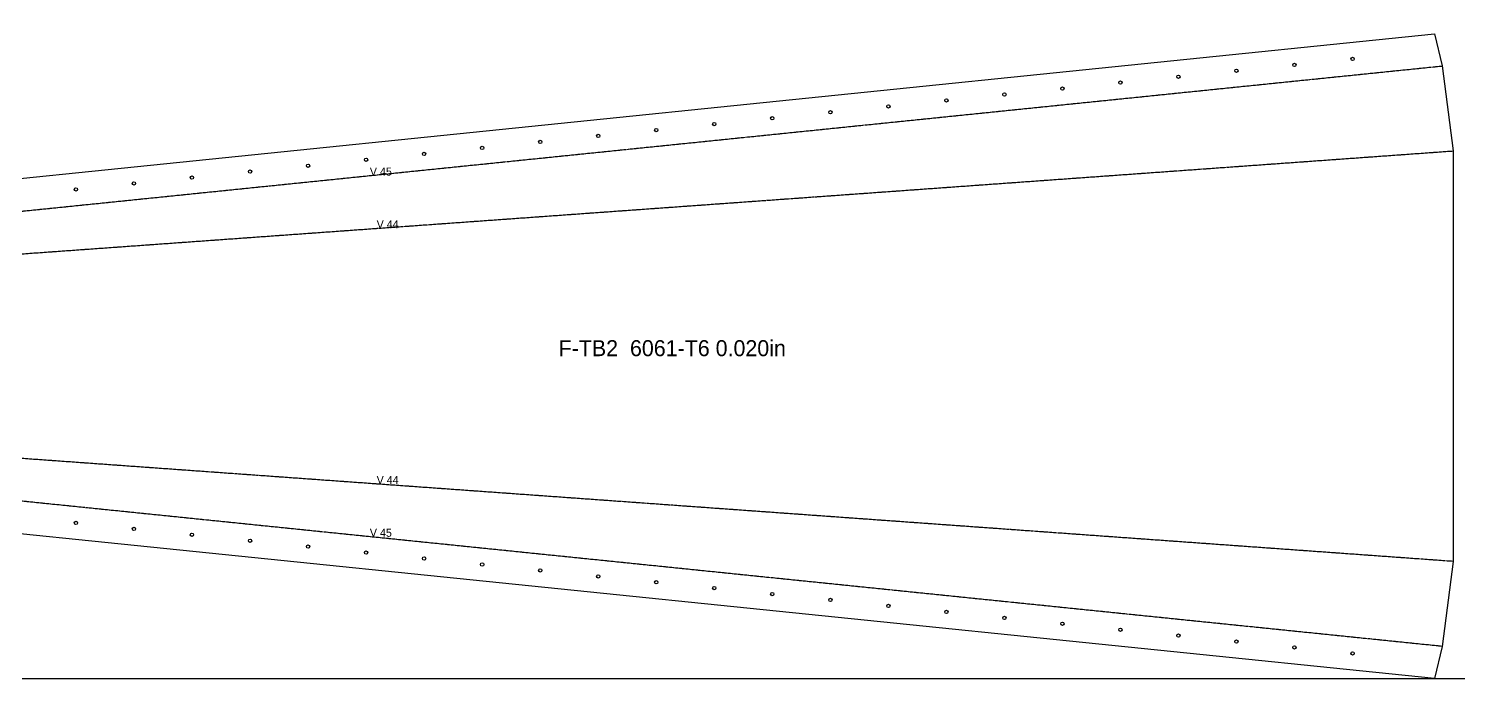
# Model space of a CAD drawing. Header units: millimetres. Extents: x 0 to 2527, y 0 to 1219.
# Drawn here: x 554 to 1625, y 0 to 487 of the extents above; entities that cross this region are included whole.
import ezdxf

# ---------------------------------------------------------------- set-up
doc = ezdxf.new("R2010")
doc.units = ezdxf.units.MM
doc.linetypes.add('DASHED', pattern=[1.524, 1.27, -0.254])
for name, color, linetype in [('CUT', 7, 'CONTINUOUS'), ('ETCH', 8, 'CONTINUOUS'), ('HOLE', 6, 'CONTINUOUS'), ('VALLEY', 1, 'DASHED')]:
    doc.layers.add(name, color=color, linetype=linetype)

msp = doc.modelspace()

# ---------------------------------------------------------------- linework, layer by layer
at = {"layer": 'CUT'}
msp.add_lwpolyline([(1613.3, 24), (1607.6, 0), (0, 164.3), (5.7, 188.4), (7.7, 203.8), (7.7, 279.4), (5.7, 294.8), (0, 318.9), (1607.6, 483.2), (1613.3, 459.2), (1621.5, 395.5), (1621.5, 87.7), (1613.3, 24)], close=True, dxfattribs=at)
at = {"layer": 'ETCH'}
msp.add_lwpolyline([(0, 0), (2438, 0), (2438, 1219), (0, 1219)], close=True, dxfattribs=at)
at = {"layer": 'HOLE'}
for centre in [(1502.6, 460), (1546.1, 464.5), (1415.6, 451.1), (1459.1, 455.6), (1328.6, 442.2), (1372.1, 446.7), (1198.2, 428.9), (1241.7, 433.4), (1285.2, 437.8), (1111.2, 420), (1154.7, 424.5), (980.7, 406.7), (1024.2, 411.1), (1067.7, 415.6), (893.7, 397.8), (937.2, 402.2), (806.7, 388.9), (850.2, 393.3), (676.2, 375.5), (719.7, 380), (763.2, 384.4), (589.2, 366.6), (632.7, 371.1), (589.2, 116.6), (632.7, 112.1), (676.2, 107.7), (719.7, 103.2), (763.2, 98.8), (806.7, 94.3), (850.2, 89.9), (893.7, 85.4), (937.2, 81), (980.7, 76.5), (1024.2, 72.1), (1067.7, 67.7), (1111.2, 63.2), (1154.7, 58.8), (1198.2, 54.3), (1241.7, 49.9), (1285.2, 45.4), (1328.6, 41), (1372.1, 36.5), (1415.6, 32.1), (1459.1, 27.6), (1502.6, 23.2), (1546.1, 18.7)]:
    msp.add_circle(centre, 1.25, dxfattribs=at)
at = {"layer": 'VALLEY'}
for p, q in [((5.7, 294.8), (1613.3, 459.2)), ((7.7, 279.4), (1621.5, 395.5)), ((1621.5, 87.7), (7.7, 203.8)), ((1613.3, 24), (5.7, 188.4))]:
    msp.add_line(p, q, dxfattribs=at)

# ---------------------------------------------------------------- texts
at = {"layer": 'ETCH'}
for s, height, p in [('V 45', 6, (809.5, 377)), ('V 44', 6, (814.6, 337.5)), ('F-TB2  6061-T6 0.020in', 12, (951, 241.6)), ('V 44', 6, (814.6, 145.8)), ('V 45', 6, (809.5, 106.2))]:
    msp.add_text(s, height=height, dxfattribs=at).set_placement(p)

doc.saveas('drawing.dxf')
